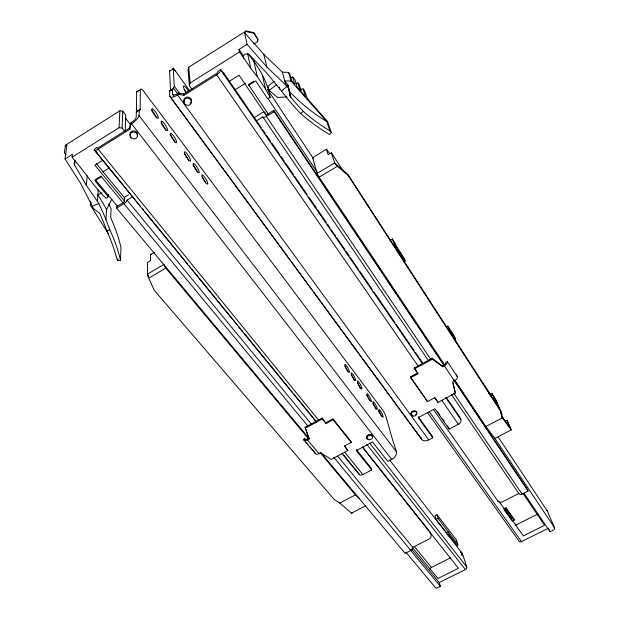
<?xml version="1.0" encoding="UTF-8"?>
<svg xmlns="http://www.w3.org/2000/svg" width="619" height="619" viewBox="0 0 619 619"><rect width="100%" height="100%" fill="white"/><g stroke="black" fill="none" stroke-linecap="round" stroke-linejoin="round"><path stroke-width="0.93" d="M129.727 127.916L98.259 147.662A1.849 0.619 -37.9 0 1 96.819 147.809L96.858 147.291L94.111 149.512A5.184 1.725 -37.9 0 0 98.142 149.102L129.688 129.317L130.632 123.011L131.576 122.423A5.579 1.857 -37.2 0 0 136.219 117.231L136.296 111.869L139.399 110.205A9.664 2.167 56.9 0 0 140.157 109.323L140.312 89.763A9.215 1.973 57.1 0 1 142.966 90.328L383.347 410.954A6.886 1.261 61.7 0 1 386.016 416.819L393.042 441.37A7.049 1.308 62.1 0 0 394.141 444.249L396.415 451.7A6.832 4.495 -38 0 1 391.75 459.375L387.788 461.464L372.553 441.951L356.273 450.632L371.748 469.929L362.904 474.595A3.977 2.6 -39.6 0 1 358.842 473.713L343.553 454.996M396.415 451.7L138.973 115.498L139.399 110.205M137.31 111.644A9.664 2.19 56.9 0 0 137.441 111.033L137.449 110.337L136.404 110.066L136.675 92.061A9.208 2.004 57.1 0 1 136.869 91.419A11.343 7.064 67.3 0 1 138.455 90.653M136.822 133.565L136.838 132.396M130.694 137.403L130.717 136.219M129.688 129.317L130.632 123.011M125.231 131.073L125.781 115.064L122.771 111.172L119.854 110.801L65.413 145.225L65.312 145.991L66.906 144.985L65.018 158.967L80.462 183.139L91.658 204.889C92.773 209.415 96.765 210.669 99.705 213.354A5.401 5.091 46 0 1 100.123 214.143A248.366 222.445 40.1 0 1 106.808 230.957A217.447 166.55 15.3 0 1 116.906 259.028L117.858 260.545L120.527 260.158L120.976 247.399A216.812 167.401 15.9 0 0 111.335 219.196L110.7 216.874L111.118 208.936A213.803 165.985 16.3 0 0 108.766 203.976M117.858 260.545L117.927 258.719M124.682 131.36L122.098 128.056L122.771 111.172M309.16 438.561L116.635 208.131L116.697 206.607L124.28 201.887L124.558 197.213L128.62 194.722M108.395 194.351L108.263 196.71L106.29 198.382C94.738 187.975 86.846 174.473 76.648 162.898L72.106 157.226L119.088 127.684L119.854 110.801M120.527 260.158A221.091 169.351 15.3 0 0 109.78 229.68A252.312 225.958 40.1 0 0 105.965 219.668L106.561 209.655L111.675 199.341M105.965 219.668A252.776 226.353 40.1 0 0 98.761 203.489L97.376 201.337L98.243 189.801M108.65 234.206L90.235 204.889L90.56 201.105M97.376 201.337L86.312 185.197L87.209 175.742M86.312 185.197L74.52 164.956L74.969 161.18M72.106 157.226L72.469 154.278L65.018 158.967M257.883 39.361L253.922 33.248L246.254 31.584L244.536 32.675L247.082 44.359L239.05 49.412L243.174 55.609L244.9 54.526A3.768 3.66 0.4 0 1 249.712 55.122L266.797 73.119L281.521 91.008A299.55 274.643 -72 0 0 293.143 105.292A298.907 274.093 -72 0 0 300.656 113.556A244.141 216.696 -60.9 0 0 329.641 134.586L331.204 132.373L329.942 130.949A240.087 213.106 -60.8 0 1 303.302 111.389A294.095 269.745 -72 0 1 290.798 97.26A5.633 5.385 75.1 0 1 290.272 96.502C289.135 92.548 290.048 87.898 285.978 85.174L282.388 72.168L263.802 54.387L254.053 43.168L254.208 43.81L257.566 41.697L257.883 39.361L253.767 32.614L246.114 30.95L188.725 67.247L188.014 69.947L189.406 85.755L191.875 89.206M66.125 154.835L64.422 152.808L65.413 145.225M257.728 38.718L257.566 41.697M64.422 152.808L64.531 152.034M189.406 85.755L190.141 82.992L188.725 67.247M90.235 204.889L91.155 202.359M446.879 534.182L446.624 532.92L436.124 519.411L435.01 515.805L437.014 514.776L456.327 539.76L457.789 544.279A2.871 2.136 -38.7 0 1 457.642 545.896L448.744 534.437A2.902 2.12 -38.6 0 0 448.899 532.82L438.136 518.389L437.014 514.776M448.032 536.015L448.744 534.437M290.404 260.328L169.83 96.1L169.575 90.9L172.678 89.237A9.734 1.857 57.6 0 0 173.305 88.44L174.287 86.196L173.274 68.856A9.285 1.679 57.8 0 1 173.397 68.245L189.901 91.07M281.521 91.008L286.968 86.49M300.656 113.556L303.302 111.389M274.14 81.453L268.05 86.087L269.095 90.436L277.49 97.423L286.961 96.928M269.095 90.436L276.77 84.602M136.675 92.061L140.312 89.763M169.916 90.978A9.726 1.88 57.5 0 0 170.55 90.173L169.591 71.193L173.274 68.856M137.441 111.033L140.157 109.323M170.55 90.173L173.305 88.44M136.296 111.869L139.027 110.143M169.575 90.9L172.678 89.237M190.141 82.992L239.553 51.919L239.05 49.412M261.357 127.8L223.676 72.88L223.877 74.141L220.72 69.545L217.865 71.332L217.934 71.796A1.896 0.65 -35.6 0 1 216.457 73.499L183.828 93.972L178.396 92.997L177.436 93.601A5.633 1.888 -36.3 0 1 172.624 94.336L172.345 89.159M130.594 124.404L131.545 123.808A8.929 2.963 -37.2 0 0 138.973 115.498M169.83 96.1A9.014 3.025 -36.3 0 0 177.521 94.931L178.489 94.328L183.928 95.303L216.642 74.783A5.308 1.811 -35.6 0 0 220.79 70.001L220.72 69.545M239.553 51.919L243.693 58.14L243.306 55.455M102.963 160.143L94.862 165.196L124.922 201.616M229.432 81.205L239.066 75.185L266.325 115.474M102.793 171.989L109.277 167.958M234.918 89.848L245.41 83.333M101.392 176.701L94.916 180.717L108.263 196.71M248.799 85.19L255.709 80.896L267.555 98.638L270.163 97.508C267.307 80.803 258.177 66.055 247.499 53.203L250.788 68.492L257.349 76.679L265.597 89.09L270.163 97.508M254.254 117.664L263.895 111.745M116.635 208.131L123.924 203.666A3.737 1.408 -38.4 0 0 127.034 200.115L132.714 196.633M256.266 120.968L262.82 116.952A3.846 1.501 -35.1 0 0 266.394 116.457L274.155 111.706L273.838 110.375L265.806 115.242L264.878 112.039M148.428 277.482A3.211 0.596 71.7 0 1 147.995 276.213L147.871 275.788A3.041 0.565 71.7 0 1 147.632 274.681L147.608 274.395A3.08 0.936 58 0 1 147.577 274.078L147.523 262.41L150.541 260.607L150.487 254.695L154.533 252.273M444.543 364.769L319.118 177.15A3.188 0.402 59.9 0 1 317.121 173.351L312.634 157.752L326.476 149.117L329.718 153.736M342.957 170.558L331.389 152.715L328.14 154.649L326.499 149.465M147.577 274.078L163.942 264.359A3.087 0.882 58.2 0 0 165.784 268.097L308.324 438.546M317.121 173.351L334.678 162.921L331.389 152.715M165.784 268.097L148.73 278.21L154.185 290.218L334.275 499.572L339.916 503.085L351.437 513.182A2.476 0.619 63 0 0 352.025 512.965M319.118 177.15L337.425 166.294L348.342 175.695L501.05 411.914L502.373 417.918L511.371 429.95M390.001 240.334L392.369 238.988L395.417 243.731L396.338 246.176L404.253 258.456L405.221 261.017L403.65 261.907M392.624 244.861L394.218 243.956L392.369 238.988M446.353 326.909L447.846 326.089L454.431 336.303L455.514 338.972L454.029 339.785M447.421 329.571L448.922 328.751L447.846 326.089M304.656 440.558L303.442 439.111A4.14 2.507 -40.1 0 0 307.457 439.892L309.098 439.003L305.09 427.319L322.159 418.042L326.081 423.558L333.107 419.752L332.906 418.854L325.888 422.661M414.235 367.996L432.085 358.293L442.322 365.937L442.647 366.796L444.372 365.86A4.248 2.646 -33.4 0 0 447.142 361.326L457.178 376.437A4.194 2.677 -33.3 0 1 454.478 380.956L452.768 381.869L455.336 393.111L437.904 402.42L434.646 397.746L427.505 401.569L410.683 377.714L410.397 376.847L417.655 372.909L414.235 367.996L417.957 373.775L410.683 377.714M305.26 428.224L322.344 418.939L322.159 418.042M414.529 368.854L432.395 359.152L442.647 366.796M305.09 427.319L308.92 438.097L307.287 438.979A2.731 1.656 -40.1 0 1 304.633 438.469L305.84 439.908M442.322 365.937L444.047 365.001A2.809 1.749 -33.4 0 0 445.881 362.007M309.515 446.33L314.978 452.829A4.085 2.53 -40.3 0 0 318.994 453.657L320.611 452.783L331.188 459.422L347.886 450.5L344.706 445.928M332.906 418.854L351.019 441.494L351.236 442.399L344.326 446.106L347.886 450.5M489.83 394.628L491.95 393.506L495.641 399.24L498.233 406.103M490.302 395.75L492.43 394.628L491.95 393.506M493.923 399.889L495.332 399.139L496.887 402.799L493.335 397.29L499.038 407.859L347.948 174.527L334.678 162.921M313.833 292.238L421.26 438.569A6.879 4.565 -35.9 0 0 428.727 439.869L432.758 437.741L432.201 436.062L418.22 416.719M432.758 437.741L418.204 417.616L434.894 408.718L449.201 429.068L458.346 424.239A4.047 2.7 -34.1 0 0 460.954 419.775L460.397 418.289M339.823 503.046L355.422 494.867L359.67 498.744M454.733 380.004L485.822 426.506L502.357 417.833M501.7 415.55L505.383 421.23L506.984 420.386L511.224 429.578M351.437 513.182L365.891 505.646M485.822 426.506L494.914 438.43L511.132 429.981M436.124 519.411L438.136 518.389M320.921 452.636L405.112 553.401L410.846 550.492A2.77 2.004 -41 0 0 412.726 547.343L428.673 539.242A3.699 2.677 -39.7 0 0 431.11 534.932L430.375 532.448L362.579 446.98M454.315 380.159L527.365 489.358L528.061 491.029L522.057 494.078A2.832 2.089 -32.6 0 1 518.776 493.498L502.257 501.885A3.745 2.755 -34.1 0 1 497.931 500.964M446.624 532.92L448.613 531.914M503.99 509.166L506.033 508.137L514.397 520.045L512.37 521.066L504.106 509.244M430.019 569.673A2.112 1.571 -41.1 0 1 431.458 567.43L450.833 557.711M515.178 525.423L538.019 513.963M461.317 555.204L462.424 554.647L460.629 551.738L462.455 555.398L462.424 554.647M411.573 549.076L439.235 582.587L465.411 569.55A2.151 1.64 -39.4 0 0 466.78 567.004L462.463 553.688L389.49 459.871M427.559 412.641L518.939 541.014A2.174 1.671 -34.3 0 0 521.484 541.625L548.519 528.162L550.051 531.767L553.169 530.22A2.197 1.702 -31.5 0 0 554.469 527.659L547.358 511.116L498.218 437.076M439.235 582.587L440.326 586.317L437.339 587.802A2.151 1.625 -41.9 0 1 434.987 587.106L405.902 552.21M101.965 192.834L97.864 194.838A216.898 167.44 15.9 0 1 106.561 209.655M92.61 206.158L98.761 203.489M106.808 230.957L109.78 229.68M300.563 89.376L303.062 88.888L304.463 90.482L307.372 98.568L327.583 121.517L331.204 132.373M290.775 77.437L292.671 77.073L294.969 79.681L297.197 87.186L300.153 90.536L297.894 83.008L296.006 83.372M329.942 130.949L326.84 121.618L291.077 81.12L284.725 80.888L287.796 84.788A3.567 3.405 -16.4 0 1 288.121 87.302M282.388 72.168L288.562 72.392L289.731 73.723L291.889 81.166L294.868 84.548L292.671 77.073M119.088 127.684L122.098 128.056M510.01 515.844L510.768 517.732L513.12 518.583A2.909 2.19 -34.2 0 1 514.219 519.596L514.397 520.045M247.082 44.359L266.951 67.1L285.978 85.174M175.827 71.464L174.659 70.241A9.277 1.687 57.8 0 0 173.467 69.166M297.894 83.008L299.271 84.571L301.554 92.115L305.399 96.471L303.062 88.888M244.536 32.675L254.208 43.81M305.871 441.997L307.689 444.163M303.759 439.846L315.311 453.572M307.457 439.892L318.994 453.657M320.093 452.628L355.422 494.867M95.194 179.533L117.478 206.259M123.924 203.666L308.022 426.205M333.881 457.456L410.846 550.492M123.73 203.705L100.943 176.16L96.966 178.636A3.072 1.076 -38.3 0 1 95.837 179.185M410.142 549.842L440.326 586.317M96.34 163.625L125.023 198.467M412.757 547.9L437.943 578.502L458.455 568.273L362.339 447.158M414.312 546.531L431.458 567.43M127.034 200.115L311.349 424.131M337.773 456.242L412.726 547.343M95.311 150.402L97.036 152.522M95.334 151.005L135.074 199.674M136.296 201.175L138.13 203.419M139.352 204.92L140.575 206.413M142.409 208.657L143.631 210.158M144.854 211.652L187.65 264.065M188.872 265.566L190.706 267.81M191.929 269.311L193.151 270.805M194.374 272.306L237.17 324.712M238.392 326.213L240.234 328.457M241.456 329.958L242.679 331.451M244.513 333.703L289.754 389.103M290.976 390.604L292.199 392.106M294.033 394.349L316.038 421.307M94.258 150.069L316.471 422.135M342.106 453.526L359.206 474.456M98.142 149.102L318.514 420.022M344.721 452.241L362.904 474.595M322.344 418.939L326.081 423.558M356.451 449.657L371.307 468.212L371.748 469.929M333.107 419.752L351.236 442.399M366.781 444.31L465.411 569.55M369.644 443.111L466.78 567.004M125.123 117.68L130.849 125.046M448.899 532.82L457.789 544.279M131.545 123.808L391.75 459.375M136.404 110.066L137.58 111.606M291.549 261.883L312.688 290.682M169.946 96.595L421.554 439.227M172.624 94.336L173.769 95.899M173.266 87.759L177.815 94.018M177.521 94.931L428.727 439.869M501.746 416.285L510.435 428.456L506.984 420.386M174.287 86.196L179.967 94.011M429.261 411.681L521.484 541.625M506.613 512.888L508.184 515.116M509.228 516.602L511.325 519.581M410.397 376.847L427.505 401.569M433.548 409.693L498.133 501.351M504.601 510.42L505.715 511.998M505.808 508.168L513.12 518.583M437.61 411.751L439.807 414.877M442.562 418.792L444.21 421.137M447.506 425.833L449.201 429.068M504.137 508.176L510.938 517.84M504.423 508.702L510.698 517.623M499.44 501.947L523.334 535.899L544.55 525.314L522.9 493.281M514.219 519.596L505.862 507.688L506.033 508.137M434.886 397.653L437.053 400.772M216.642 74.783L418.018 365.937M441.819 400.346L458.346 424.239M262.448 129.394L265.18 133.371M266.271 134.965L270.635 141.333M271.733 142.927L279.92 154.866M281.011 156.46L284.291 161.234M285.382 162.828L293.568 174.767M294.667 176.361L307.225 194.668M308.866 197.059L316.51 208.201M317.601 209.795L326.337 222.531M327.428 224.117L330.159 228.102M331.25 229.688L335.622 236.056M336.713 237.65L344.899 249.589M345.99 251.182L349.271 255.957M350.362 257.55L358.556 269.489M359.647 271.083L372.205 289.39M373.845 291.781L395.139 322.824M396.23 324.418L409.886 344.319M410.977 345.905L414.25 350.687M415.341 352.273L422.444 362.626M446.469 397.646L460.118 417.546M220.79 70.001L422.661 364.003M445.634 397.468L460.954 419.775M262.82 116.952L428.565 360.784M451.39 394.365L518.776 493.498M266.394 116.457L431.056 359.678M453.804 393.274L522.057 494.078M268.422 114.283L248.397 84.594L252.637 81.963A3.172 1.145 -35 0 0 253.821 81.081M524.1 493.304L550.051 531.767M267.919 98.39L317.292 172.345M494.364 437.625L554.469 527.659M273.838 110.375L444.643 365.713M444.372 365.86L454.478 380.956M274.155 111.706L444.148 365.667M453.828 380.128L528.061 491.029M243.84 58.054L250.788 68.492M267.47 89.407L313.407 158.619M486.627 388.949L490.766 395.348A5.076 0.441 61.5 0 1 490.975 395.851M501.05 411.914L497.846 404.385M501.026 413.229L501.947 414.653L501.282 413.097M492.43 394.628L495.332 399.139M394.218 243.956L405.221 261.017M448.922 328.751L455.514 338.972M334.786 163.199L334.925 163.431A3.165 0.696 46.5 0 0 335.56 164.352L335.846 164.7A3.343 0.735 46.5 0 0 336.806 165.722M147.608 274.395L148.769 276.948M505.383 421.23L506.412 423.651M501.785 416.525L502.373 417.918M456.505 374.712L457.178 376.437M455.336 393.111L452.86 382.882M432.085 358.293L432.395 359.152M437.594 401.545L437.904 402.42M417.655 372.909L417.957 373.775M347.948 174.527L348.342 175.695M416.363 411.62L416.633 412.455M420.734 436.921L421.26 438.569M411.488 415.202L411.225 414.366A2.948 2.221 -17.4 0 0 412.494 415.179M288.562 72.392L291.077 81.12M287.719 84.656L289.081 89.531M287.417 84.261L288.748 89.035M288.864 89.964L289.607 92.618M289.359 92.099L290.798 97.26M289.336 93.144L290.272 96.502M372.251 436.171L372.027 435.319A2.925 2.182 -14.6 0 1 372.359 436.627M279.277 87.132L279.757 88.981M366.982 438.012L367.199 438.871M263.802 54.387L266.951 67.1M253.767 32.614L253.922 33.248M262.371 75.348L265.597 89.09M253.883 61.227L257.349 76.679M497.189 402.837L497.761 405.406M500.477 410.567L501.382 414.653M246.114 30.95L246.254 31.584M243.159 55.54L243.693 58.14M308.92 438.097L309.098 439.003M190.722 98.684L190.822 99.798M183.828 93.972L183.928 95.303M184.555 103.721L184.47 102.599A3.815 3.567 11.4 0 0 184.841 103.04M178.396 92.997L178.489 94.328M488.964 393.599A5.076 0.441 61.5 0 1 488.561 392.879M487.114 390.055A5.076 0.441 61.5 0 1 486.844 389.459M491.215 396.57A5.076 0.441 61.5 0 1 491.2 396.841M326.84 121.618A235.947 209.841 -62 0 1 289.119 91.233M411.047 414.065A2.948 2.221 -17.4 0 1 413.771 410.73A2.948 2.221 -17.4 0 1 416.548 413.322M415.844 414.312A2.948 2.221 -17.4 0 1 415.504 414.591M184.168 102.104A3.815 3.567 11.4 0 1 187.673 97.067A3.815 3.567 11.4 0 1 190.938 102.414M190.613 102.878A3.815 3.567 11.4 0 1 190.219 103.288M173.405 68.245A11.459 3.149 49 0 0 172.871 68.833A9.277 1.687 57.8 0 1 173.15 68.957M169.591 71.193A9.277 1.71 57.7 0 1 170.48 70.62M184.021 89.693A5.811 1.068 57.9 0 1 186.868 93.376M186.118 92.749A8.209 1.501 57.9 0 1 183.557 85.925A8.209 1.501 57.9 0 1 188.408 90.831M546.856 510.528A2.167 1.648 -31.5 0 1 547.358 511.116M150.487 254.695A3.01 0.882 57.9 0 1 151.438 254.494M74.52 164.956A3.776 3.281 15.8 0 1 75.51 160.855M367.887 438.678A2.925 2.182 -14.6 0 1 367.531 438.5M367.229 438.275A2.925 2.182 -14.6 0 1 367.732 435.111A2.925 2.182 -14.6 0 1 371.779 435.056M366.603 395.239A4.441 0.843 61.5 0 1 369.628 400.71M372.909 403.58A4.41 0.828 61.6 0 1 375.741 409.082M378.495 411.016A4.379 0.812 61.7 0 1 378.813 411.403M379.138 411.867A4.379 0.812 61.7 0 1 381.482 416.409M344.961 366.518A4.55 0.882 61.2 0 1 347.731 371.702M192.973 165.18A5.463 1.176 58.2 0 1 197.353 172.206M351.252 374.859A4.519 0.874 61.3 0 1 353.581 378.913M353.813 379.486A4.519 0.874 61.3 0 1 354.138 380.468M357.449 383.084A4.488 0.859 61.4 0 1 359.763 387.107M359.995 387.672A4.488 0.859 61.4 0 1 360.181 388.198M202.011 177.042A5.401 1.161 58.3 0 1 205.709 182.969M184.207 153.558A5.525 1.199 58 0 1 188.64 160.669M169.861 134.71A5.625 1.223 57.7 0 1 170.279 135.089M170.736 135.561A5.625 1.223 57.7 0 1 174.798 142.324M151.376 110.205A5.772 1.253 57.3 0 1 156.445 118.012M161.126 122.949A5.695 1.238 57.5 0 1 165.699 130.269M130.408 135.747A3.822 3.443 14.2 0 1 133.75 130.841A3.822 3.443 14.2 0 1 137.163 136.01M137.155 111.83A9.664 2.19 56.9 0 1 136.675 111.923M461.557 552.86A2.12 1.594 -38.9 0 1 462.463 553.688M184.787 104.015A3.822 3.567 11.2 0 0 191.279 103.033A3.822 3.567 11.2 0 0 186.977 98.22A3.822 3.567 11.2 0 0 184.787 104.015M413.035 416.076A2.956 2.221 -17.4 0 0 416.912 413.09A2.956 2.221 -17.4 0 0 412.223 412.316A2.956 2.221 -17.4 0 0 413.035 416.076M170.937 135.723A5.633 1.215 57.7 0 0 176.415 142.78A5.633 1.215 57.7 0 0 173.227 135.437A5.633 1.215 57.7 0 0 170.937 135.723M184.965 154.324A5.525 1.184 58 0 0 190.288 161.188A5.525 1.184 58 0 0 187.1 153.883A5.525 1.184 58 0 0 184.965 154.324M367.284 395.611A4.441 0.836 61.5 0 0 371.145 401.514A4.441 0.836 61.5 0 0 368.939 395.657A4.441 0.836 61.5 0 0 367.284 395.611M373.303 403.603A4.41 0.82 61.6 0 0 377.126 409.445A4.41 0.82 61.6 0 0 374.905 403.588A4.41 0.82 61.6 0 0 373.303 403.603M379.238 411.48A4.379 0.812 61.7 0 0 383.022 417.26A4.379 0.812 61.7 0 0 380.793 411.411A4.379 0.812 61.7 0 0 379.238 411.48M345.17 366.278A4.55 0.874 61.2 0 0 349.193 372.414A4.55 0.874 61.2 0 0 347.027 366.533A4.55 0.874 61.2 0 0 345.17 366.278M351.507 374.681A4.519 0.867 61.3 0 0 355.484 380.747A4.519 0.867 61.3 0 0 353.302 374.866A4.519 0.867 61.3 0 0 351.507 374.681M357.743 382.96A4.488 0.851 61.4 0 0 361.682 388.964A4.488 0.851 61.4 0 0 359.484 383.091A4.488 0.851 61.4 0 0 357.743 382.96M202.459 177.521A5.401 1.153 58.4 0 0 207.605 184.145A5.401 1.153 58.4 0 0 204.417 176.895A5.401 1.153 58.4 0 0 202.459 177.521M193.786 166.024A5.463 1.168 58.2 0 0 199.024 172.763A5.463 1.168 58.2 0 0 195.828 165.482A5.463 1.168 58.2 0 0 193.786 166.024M152.351 111.072A5.772 1.246 57.3 0 0 158.031 118.391A5.772 1.246 57.3 0 0 154.835 110.987A5.772 1.246 57.3 0 0 152.351 111.072M161.721 123.506A5.703 1.23 57.5 0 0 167.3 130.686A5.703 1.23 57.5 0 0 164.112 123.32A5.703 1.23 57.5 0 0 161.721 123.506M368.777 439.714A2.925 2.182 -14.6 0 0 372.553 436.79A2.925 2.182 -14.6 0 0 367.841 436.055A2.925 2.182 -14.6 0 0 368.777 439.714M130.934 137.681A3.83 3.443 14.1 0 0 137.379 136.698A3.83 3.443 14.1 0 0 132.946 132.056A3.83 3.443 14.1 0 0 130.934 137.681"/></g></svg>
